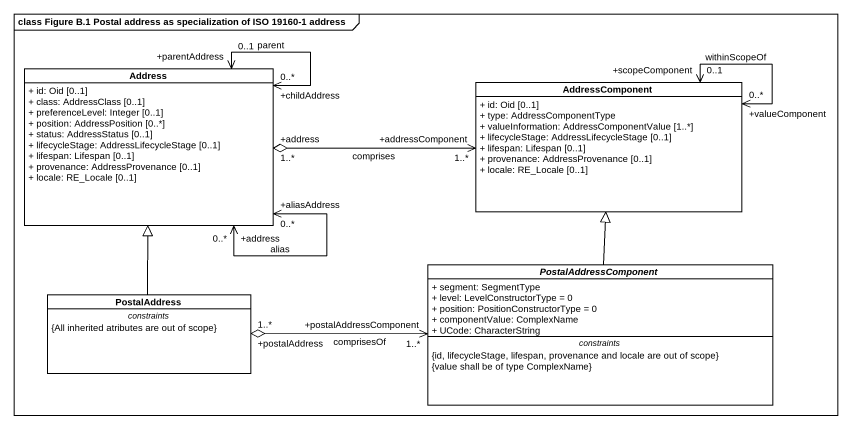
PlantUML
@startuml
mainframe class Figure B.1 Postal address as specialization of ISO 19160-1 address
hide circle
hide empty members
skinparam classAttributeIconSize 0
class Address #FFFFFF {
  + id: Oid [0..1]
  + class: AddressClass [0..1]
  + preferenceLevel: Integer [0..1]
  + position: AddressPosition [0..*]
  + status: AddressStatus [0..1]
  + lifecycleStage: AddressLifecycleStage [0..1]
  + lifespan: Lifespan [0..1]
  + provenance: AddressProvenance [0..1]
  + locale: RE_Locale [0..1]
}
class AddressComponent #FFFFFF {
  + id: Oid [0..1]
  + type: AddressComponentType
  + valueInformation: AddressComponentValue [1..*]
  + lifecycleStage: AddressLifecycleStage [0..1]
  + lifespan: Lifespan [0..1]
  + provenance: AddressProvenance [0..1]
  + locale: RE_Locale [0..1]
}
abstract class PostalAddressComponent #FFFFFF {
  + segment: SegmentType
  + level: LevelConstructorType = 0
  + position: PositionConstructorType = 0
  + componentValue: ComplexName
  + UCode: CharacterString
  -- constraints --
  {id, lifecycleStage, lifespan, provenance and locale are out of scope}
  {value shall be of type ComplexName}
}
class PostalAddress #FFFFFF {
  -- constraints --
  {All inherited atributes are out of scope}
}
Address "+address\n0..*" <--> "+aliasAddress\n0..*" Address : alias
Address "+childAddress\n0..*" <--> "+parentAddress\n0..1" Address : parent
AddressComponent "+addressComponent\n1..*" <-left-o "+address\n1..*" Address : comprises
AddressComponent "+valueComponent\n0..*" <--> "+scopeComponent\n0..1" AddressComponent : withinScopeOf
PostalAddressComponent -up-|> AddressComponent
PostalAddressComponent "+postalAddressComponent\n1..*" <-left-o "+postalAddress\n1..*" PostalAddress : comprisesOf
PostalAddress -up-|> Address
@enduml
